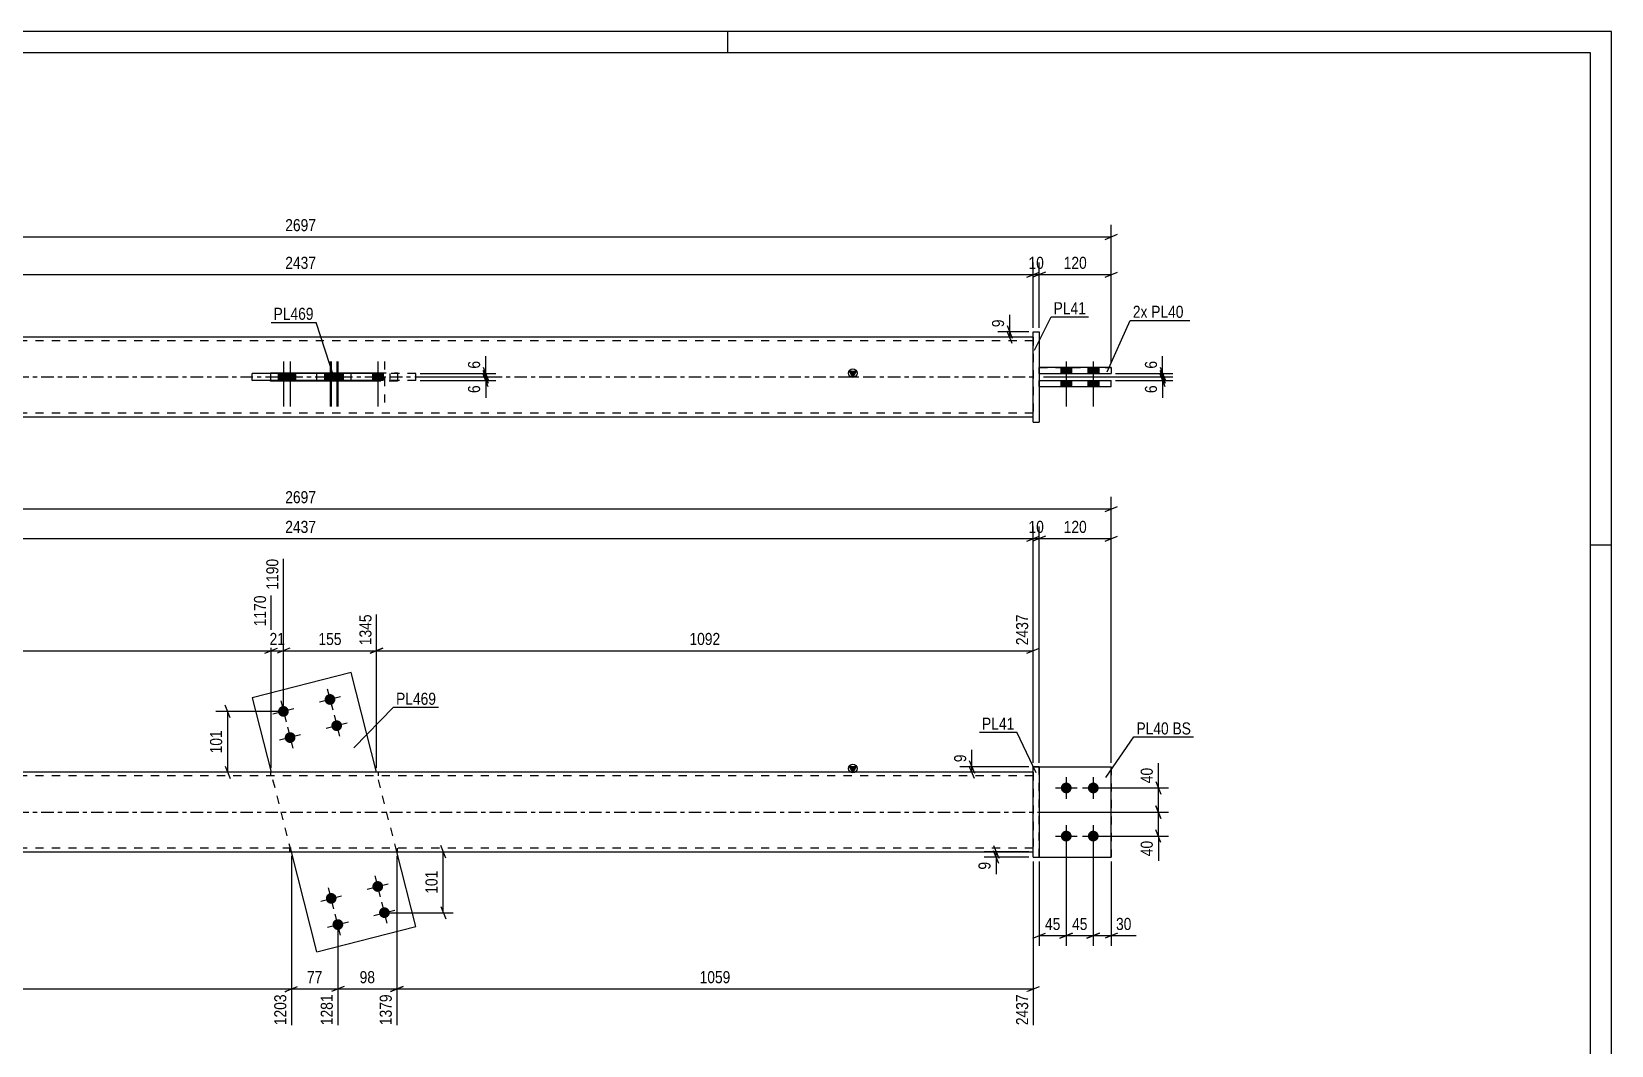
# Model space of a CAD drawing. Header units: millimetres. Extents: x 0 to 594, y 0 to 420.
# Drawn here: x 218.5 to 594, y 179.2 to 420 of the extents above; entities that cross this region are included whole.
import ezdxf

# ---------------------------------------------------------------- set-up
doc = ezdxf.new("R2010")
doc.units = ezdxf.units.MM
doc.linetypes.add('DXK_LINE_DOT2', pattern=[3.9198, 1.9599, -1.9599])
doc.linetypes.add('DXK_LINE_DOT3', pattern=[5.9187, 2.979, -0.9799, 0.9799, -0.9799])
doc.styles.add('Arial Narrow', font='ARIALN.TTF', dxfattribs={"height": 0.2})

# ---------------------------------------------------------------- blocks, each defined once
blk = doc.blocks.new('Unknown-582683347-1128')
at = {"color": 5, "linetype": 'Continuous'}
for p, q in [((594, 420), (0, 420)), ((384, 415), (384, 420)), ((594, 0), (594, 420)), ((589, 415), (5, 415)), ((589, 5), (589, 415)), ((594, 298), (589, 298))]:
    blk.add_line(p, q, dxfattribs=at)
blk = doc.blocks.new('Bolt-582683347-1978 - 1949')
at = {"linetype": 'Continuous'}
for points in [[(464.43, 241.66), (464.7, 241.63), (464.96, 241.55), (465.19, 241.42), (465.39, 241.24), (465.55, 241.02), (465.66, 240.77), (465.71, 240.51), (465.71, 240.24), (465.66, 239.98), (465.55, 239.73), (465.39, 239.52), (465.19, 239.34), (464.96, 239.2), (464.7, 239.12), (464.43, 239.09), (464.17, 239.12), (463.91, 239.2), (463.68, 239.34), (463.48, 239.52), (463.32, 239.73), (463.21, 239.98), (463.15, 240.24), (463.15, 240.51), (463.21, 240.77), (463.32, 241.02), (463.48, 241.24), (463.68, 241.42), (463.91, 241.55), (464.17, 241.63)], [(470.86, 241.66), (471.13, 241.63), (471.38, 241.55), (471.62, 241.42), (471.82, 241.24), (471.97, 241.02), (472.08, 240.77), (472.14, 240.51), (472.14, 240.24), (472.08, 239.98), (471.97, 239.73), (471.82, 239.52), (471.62, 239.34), (471.38, 239.2), (471.13, 239.12), (470.86, 239.09), (470.59, 239.12), (470.34, 239.2), (470.11, 239.34), (469.91, 239.52), (469.75, 239.73), (469.64, 239.98), (469.58, 240.24), (469.58, 240.51), (469.64, 240.77), (469.75, 241.02), (469.91, 241.24), (470.11, 241.42), (470.34, 241.55), (470.59, 241.63)], [(464.43, 230.23), (464.7, 230.2), (464.96, 230.12), (465.19, 229.99), (465.39, 229.81), (465.55, 229.59), (465.66, 229.34), (465.71, 229.08), (465.71, 228.81), (465.66, 228.55), (465.55, 228.3), (465.39, 228.09), (465.19, 227.91), (464.96, 227.77), (464.7, 227.69), (464.43, 227.66), (464.17, 227.69), (463.91, 227.77), (463.68, 227.91), (463.48, 228.09), (463.32, 228.3), (463.21, 228.55), (463.15, 228.81), (463.15, 229.08), (463.21, 229.34), (463.32, 229.59), (463.48, 229.81), (463.68, 229.99), (463.91, 230.12), (464.17, 230.2)], [(470.86, 230.23), (471.13, 230.2), (471.38, 230.12), (471.62, 229.99), (471.82, 229.81), (471.97, 229.59), (472.08, 229.34), (472.14, 229.08), (472.14, 228.81), (472.08, 228.55), (471.97, 228.3), (471.82, 228.09), (471.62, 227.91), (471.38, 227.77), (471.13, 227.69), (470.86, 227.66), (470.59, 227.69), (470.34, 227.77), (470.11, 227.91), (469.91, 228.09), (469.75, 228.3), (469.64, 228.55), (469.58, 228.81), (469.58, 229.08), (469.64, 229.34), (469.75, 229.59), (469.91, 229.81), (470.11, 229.99), (470.34, 230.12), (470.59, 230.2)]]:
    blk.add_hatch(color=1, dxfattribs=at).paths.add_polyline_path(points)
at = {"color": 1, "linetype": 'Continuous'}
for p, q in [((461.86, 240.38), (467, 240.38)), ((464.43, 242.95), (464.43, 237.8)), ((468.29, 240.38), (473.43, 240.38)), ((470.86, 242.95), (470.86, 237.8)), ((464.43, 231.52), (464.43, 226.38)), ((470.86, 231.52), (470.86, 226.38)), ((461.86, 228.95), (467, 228.95)), ((468.29, 228.95), (473.43, 228.95))]:
    blk.add_line(p, q, dxfattribs=at)
blk = doc.blocks.new('Part-582683347-1956 - 1949')
at = {"color": 7, "linetype": 'DXK_LINE_DOT2'}
for p, q in [((458, 245.38), (475.15, 245.38)), ((458, 223.95), (458, 245.38)), ((458, 245.38), (475.15, 245.38)), ((475.15, 245.38), (475.15, 245.38)), ((475.15, 245.38), (475.15, 223.95)), ((458, 223.95), (458, 223.95)), ((458, 223.95), (475.15, 223.95)), ((458, 223.95), (475.15, 223.95))]:
    blk.add_line(p, q, dxfattribs=at)
blk = doc.blocks.new('Part-582683347-1957 - 1949')
at = {"color": 2, "linetype": 'Continuous'}
for p, q in [((458, 245.38), (456.58, 245.38)), ((456.58, 223.95), (456.58, 245.38)), ((458, 245.38), (458, 223.95)), ((456.58, 223.95), (456.58, 223.95)), ((456.58, 223.95), (458, 223.95))]:
    blk.add_line(p, q, dxfattribs=at)
at = {"color": 7, "linetype": 'DXK_LINE_DOT2'}
for p, q in [((456.58, 245.38), (456.58, 245.38)), ((456.58, 245.38), (458, 245.38)), ((458, 245.38), (458, 245.38)), ((456.58, 223.95), (458, 223.95))]:
    blk.add_line(p, q, dxfattribs=at)
blk = doc.blocks.new('Part-582683347-1977 - 1949')
at = {"color": 2, "linetype": 'Continuous'}
for p, q in [((294.45, 267.83), (270.92, 261.82)), ((300.51, 244.09), (294.45, 267.83)), ((270.92, 261.82), (275.45, 244.09)), ((286.33, 201.49), (280.27, 225.23)), ((309.86, 207.5), (305.33, 225.23)), ((286.33, 201.49), (309.86, 207.5))]:
    blk.add_line(p, q, dxfattribs=at)
at = {"color": 7, "linetype": 'DXK_LINE_DOT2'}
for p, q in [((280.27, 225.23), (275.45, 244.09)), ((305.33, 225.23), (300.51, 244.09))]:
    blk.add_line(p, q, dxfattribs=at)
blk = doc.blocks.new('Bolt-582683347-1980 - 1949')
at = {"linetype": 'Continuous'}
for points in [[(279.63, 258.88, -1), (277.14, 258.25, -1)], [(290.7, 261.71, -1), (288.21, 261.08, -1)], [(292.29, 255.49, -1), (289.8, 254.85, -1)], [(281.22, 252.66, -1), (278.73, 252.02, -1)]]:
    blk.add_hatch(color=1, dxfattribs=at).paths.add_polyline_path(points)
at = {"color": 1, "linetype": 'Continuous'}
for p, q in [((288.82, 263.89), (290.09, 258.9)), ((280.87, 259.2), (275.89, 257.93)), ((277.75, 261.06), (279.02, 256.07)), ((291.95, 262.03), (286.96, 260.76)), ((293.54, 255.8), (288.56, 254.53)), ((290.41, 257.66), (291.68, 252.68)), ((282.47, 252.97), (277.48, 251.7)), ((279.34, 254.83), (280.61, 249.85))]:
    blk.add_line(p, q, dxfattribs=at)
blk = doc.blocks.new('Bolt-582683347-1981 - 1949')
at = {"linetype": 'Continuous'}
for points in [[(299.56, 216.67, -1), (302.05, 217.3, -1)], [(288.49, 213.84, -1), (290.98, 214.47, -1)], [(301.15, 210.44, -1), (303.64, 211.08, -1)], [(290.08, 207.61, -1), (292.57, 208.25, -1)]]:
    blk.add_hatch(color=1, dxfattribs=at).paths.add_polyline_path(points)
at = {"color": 1, "linetype": 'Continuous'}
for p, q in [((301.44, 214.49), (300.17, 219.48)), ((287.24, 213.52), (292.22, 214.79)), ((290.37, 211.66), (289.1, 216.65)), ((298.31, 216.35), (303.3, 217.62)), ((291.96, 205.44), (290.69, 210.42)), ((299.91, 210.12), (304.89, 211.39)), ((303.03, 208.27), (301.76, 213.25)), ((288.83, 207.29), (293.82, 208.56))]:
    blk.add_line(p, q, dxfattribs=at)
blk = doc.blocks.new('Part-582683347-1992 - 1949')
at = {"color": 2, "linetype": 'Continuous'}
for p, q in [((458, 245.38), (475.15, 245.38)), ((475.15, 245.38), (475.15, 245.38)), ((475.15, 223.95), (475.15, 245.38)), ((458, 223.95), (475.15, 223.95))]:
    blk.add_line(p, q, dxfattribs=at)
at = {"color": 7, "linetype": 'DXK_LINE_DOT2'}
for p, q in [((458, 245.38), (475.15, 245.38)), ((458, 223.95), (458, 245.38)), ((475.15, 245.38), (475.15, 245.38)), ((458, 223.95), (458, 223.95)), ((458, 223.95), (475.15, 223.95))]:
    blk.add_line(p, q, dxfattribs=at)
blk = doc.blocks.new('Part-582683347-1997 - 1949')
at = {"linetype": 'Continuous'}
blk.add_hatch(color=2, dxfattribs=at).paths.add_polyline_path([(413.72, 244.09), (412.92, 245.49), (414.52, 245.49)])
at = {"color": 2, "linetype": 'Continuous'}
for p, q in [((456.58, 244.09), (108.37, 244.09)), ((413.72, 244.09), (412.92, 245.49)), ((412.92, 245.49), (414.52, 245.49)), ((414.52, 245.49), (413.72, 244.09)), ((108.37, 225.23), (456.58, 225.23))]:
    blk.add_line(p, q, dxfattribs=at)
at = {"color": 7, "linetype": 'DXK_LINE_DOT2'}
for p, q in [((108.37, 244.09), (108.37, 225.23)), ((275.3, 244.09), (275.3, 243.23)), ((300.88, 244.09), (300.88, 243.23)), ((456.58, 244.09), (456.58, 225.23)), ((456.58, 243.23), (108.37, 243.23)), ((456.58, 226.09), (108.37, 226.09)), ((279.9, 225.23), (279.9, 226.09)), ((305.48, 225.23), (305.48, 226.09))]:
    blk.add_line(p, q, dxfattribs=at)
at = {"color": 7, "linetype": 'DXK_LINE_DOT3'}
blk.add_line((108.37, 234.66), (456.58, 234.66), dxfattribs=at)
at = {"color": 2, "linetype": 'Continuous'}
blk.add_circle((413.72, 244.99), 1, dxfattribs=at)
blk = doc.blocks.new('Bolt-582683347-2431 - 2424')
at = {"linetype": 'Continuous'}
for points in [[(465.72, 340.26), (463.15, 340.26), (463.15, 338.83), (465.72, 338.83)], [(465.72, 340.26), (463.15, 340.26), (463.15, 338.83), (465.72, 338.83)], [(472.15, 340.26), (469.58, 340.26), (469.58, 338.83), (472.15, 338.83)], [(472.15, 340.26), (469.58, 340.26), (469.58, 338.83), (472.15, 338.83)], [(465.72, 337.12), (463.15, 337.12), (463.15, 335.69), (465.72, 335.69)], [(465.72, 337.12), (463.15, 337.12), (463.15, 335.69), (465.72, 335.69)], [(472.15, 337.12), (469.58, 337.12), (469.58, 335.69), (472.15, 335.69)], [(472.15, 337.12), (469.58, 337.12), (469.58, 335.69), (472.15, 335.69)]]:
    blk.add_hatch(color=1, dxfattribs=at).paths.add_polyline_path(points)
at = {"color": 1, "linetype": 'Continuous'}
for p, q in [((464.43, 341.69), (464.43, 330.98)), ((464.43, 341.69), (464.43, 330.98)), ((470.86, 341.69), (470.86, 330.98)), ((470.86, 341.69), (470.86, 330.98)), ((463.15, 340.26), (463.15, 338.83)), ((463.15, 340.26), (463.15, 338.83)), ((465.72, 340.26), (465.72, 338.83)), ((465.72, 340.26), (465.72, 338.83)), ((469.58, 340.26), (469.58, 338.83)), ((469.58, 340.26), (469.58, 338.83)), ((472.15, 340.26), (472.15, 338.83)), ((472.15, 340.26), (472.15, 338.83)), ((463.15, 337.12), (463.15, 335.69)), ((463.15, 337.12), (463.15, 335.69)), ((465.72, 337.12), (465.72, 335.69)), ((465.72, 337.12), (465.72, 335.69)), ((469.58, 337.12), (469.58, 335.69)), ((469.58, 337.12), (469.58, 335.69)), ((472.15, 337.12), (472.15, 335.69)), ((472.15, 337.12), (472.15, 335.69))]:
    blk.add_line(p, q, dxfattribs=at)
blk = doc.blocks.new('Part-582683347-2437 - 2424')
at = {"color": 2, "linetype": 'Continuous'}
for p, q in [((270.92, 337.12), (270.92, 338.83)), ((300.88, 338.83), (270.92, 338.83)), ((294.45, 337.12), (294.45, 338.83)), ((300.88, 337.12), (270.92, 337.12))]:
    blk.add_line(p, q, dxfattribs=at)
at = {"color": 7, "linetype": 'DXK_LINE_DOT2'}
for p, q in [((286.33, 337.12), (286.33, 338.83)), ((309.86, 338.83), (300.88, 338.83)), ((309.86, 337.12), (309.86, 338.83)), ((309.86, 337.12), (300.88, 337.12))]:
    blk.add_line(p, q, dxfattribs=at)
blk = doc.blocks.new('Part-582683347-2452 - 2424')
at = {"color": 2, "linetype": 'Continuous'}
for p, q in [((475.15, 340.26), (458, 340.26)), ((458, 338.83), (458, 340.26)), ((458, 338.83), (458, 338.83)), ((458, 338.83), (475.15, 338.83)), ((475.15, 340.26), (475.15, 338.83))]:
    blk.add_line(p, q, dxfattribs=at)
at = {"color": 7, "linetype": 'DXK_LINE_DOT2'}
for p, q in [((458, 340.26), (458, 340.26)), ((458, 340.26), (475.15, 340.26)), ((458, 338.83), (475.15, 338.83)), ((475.15, 340.26), (475.15, 340.26))]:
    blk.add_line(p, q, dxfattribs=at)
blk = doc.blocks.new('Part-582683347-2457 - 2424')
at = {"color": 2, "linetype": 'Continuous'}
for p, q in [((458, 337.12), (475.15, 337.12)), ((458, 335.69), (458, 337.12)), ((458, 335.69), (458, 335.69)), ((458, 335.69), (475.15, 335.69)), ((475.15, 335.69), (475.15, 337.12))]:
    blk.add_line(p, q, dxfattribs=at)
at = {"color": 7, "linetype": 'DXK_LINE_DOT2'}
for p, q in [((458, 337.12), (475.15, 337.12)), ((458, 335.69), (475.15, 335.69))]:
    blk.add_line(p, q, dxfattribs=at)
blk = doc.blocks.new('Part-582683347-2462 - 2424')
at = {"linetype": 'Continuous'}
blk.add_hatch(color=2, dxfattribs=at).paths.add_polyline_path([(413.72, 337.98), (412.92, 339.38), (414.52, 339.38)])
at = {"color": 2, "linetype": 'Continuous'}
for p, q in [((456.58, 347.4), (108.37, 347.4)), ((275.3, 338.98), (275.3, 338.83)), ((275.3, 338.98), (300.88, 338.98)), ((279.9, 338.98), (279.9, 338.83)), ((300.88, 338.98), (300.88, 336.98)), ((413.72, 337.98), (412.92, 339.38)), ((412.92, 339.38), (414.52, 339.38)), ((414.52, 339.38), (413.72, 337.98)), ((275.3, 336.98), (275.3, 337.12)), ((300.88, 336.98), (275.3, 336.98)), ((279.9, 336.98), (279.9, 337.12)), ((108.37, 328.55), (456.58, 328.55))]:
    blk.add_line(p, q, dxfattribs=at)
at = {"color": 7, "linetype": 'DXK_LINE_DOT2'}
for p, q in [((108.37, 328.55), (108.37, 347.4)), ((456.58, 346.55), (108.37, 346.55)), ((456.58, 347.4), (456.58, 328.55)), ((275.3, 338.83), (275.3, 336.98)), ((279.9, 338.83), (279.9, 336.98)), ((300.88, 338.98), (305.48, 338.98)), ((305.48, 338.98), (305.48, 336.98)), ((305.48, 336.98), (300.88, 336.98)), ((456.58, 329.4), (108.37, 329.4))]:
    blk.add_line(p, q, dxfattribs=at)
at = {"color": 7, "linetype": 'DXK_LINE_DOT3'}
blk.add_line((108.37, 337.98), (456.58, 337.98), dxfattribs=at)
at = {"color": 2, "linetype": 'Continuous'}
blk.add_circle((413.72, 338.88), 1, dxfattribs=at)
blk = doc.blocks.new('Bolt-582683347-2468 - 2424')
at = {"linetype": 'Continuous'}
for points in [[(279.67, 338.83), (277.1, 338.83), (277.1, 337.12), (279.67, 337.12)], [(281.26, 338.83), (278.69, 338.83), (278.69, 337.12), (281.26, 337.12)], [(290.74, 338.83), (288.17, 338.83), (288.17, 337.12), (290.74, 337.12)], [(292.33, 338.83), (289.76, 338.83), (289.76, 337.12), (292.33, 337.12)]]:
    blk.add_hatch(color=1, dxfattribs=at).paths.add_polyline_path(points)
at = {"color": 1, "linetype": 'Continuous'}
for p, q in [((278.38, 341.69), (278.38, 330.98)), ((279.97, 341.69), (279.97, 330.98)), ((289.46, 341.69), (289.46, 330.98)), ((291.05, 341.69), (291.05, 330.98)), ((277.1, 338.83), (277.1, 337.12)), ((278.69, 338.83), (278.69, 337.12)), ((279.67, 338.83), (279.67, 337.12)), ((281.26, 338.83), (281.26, 337.12)), ((288.17, 338.83), (288.17, 337.12)), ((289.76, 338.83), (289.76, 337.12)), ((290.74, 338.83), (290.74, 337.12)), ((292.33, 338.83), (292.33, 337.12))]:
    blk.add_line(p, q, dxfattribs=at)
blk = doc.blocks.new('Bolt-582683347-2469 - 2424')
at = {"linetype": 'Continuous'}
for points in [[(288.45, 337.12), (291.02, 337.12), (291.02, 338.83), (288.45, 338.83)], [(290.04, 337.12), (292.61, 337.12), (292.61, 338.83), (290.04, 338.83)], [(299.52, 337.12), (302.09, 337.12), (302.09, 338.83), (299.52, 338.83)]]:
    blk.add_hatch(color=1, dxfattribs=at).paths.add_polyline_path(points)
at = {"color": 1, "linetype": 'Continuous'}
for p, q in [((289.73, 341.69), (289.73, 330.98)), ((291.32, 341.69), (291.32, 330.98)), ((300.81, 341.69), (300.81, 330.98)), ((288.45, 338.83), (288.45, 337.12)), ((290.04, 338.83), (290.04, 337.12)), ((291.02, 338.83), (291.02, 337.12)), ((292.61, 338.83), (292.61, 337.12)), ((299.52, 338.83), (299.52, 337.12)), ((302.09, 338.83), (302.09, 337.12))]:
    blk.add_line(p, q, dxfattribs=at)
at = {"color": 1, "linetype": 'DXK_LINE_DOT2'}
for p, q in [((302.4, 341.69), (302.4, 330.98)), ((301.11, 338.83), (301.11, 337.12)), ((303.68, 338.83), (303.68, 337.12))]:
    blk.add_line(p, q, dxfattribs=at)
blk = doc.blocks.new('Part-582683347-2475 - 2424')
at = {"color": 2, "linetype": 'Continuous'}
for p, q in [((456.58, 348.69), (456.58, 348.69)), ((456.58, 327.26), (456.58, 348.69)), ((456.58, 348.69), (458, 348.69)), ((458, 348.69), (458, 348.69)), ((458, 348.69), (458, 327.26)), ((456.58, 327.26), (458, 327.26)), ((456.58, 327.26), (456.58, 327.26)), ((458, 327.26), (458, 327.26))]:
    blk.add_line(p, q, dxfattribs=at)
at = {"color": 7, "linetype": 'DXK_LINE_DOT2'}
for p, q in [((456.58, 348.69), (456.58, 348.69)), ((456.58, 348.69), (458, 348.69)), ((456.58, 327.26), (458, 327.26))]:
    blk.add_line(p, q, dxfattribs=at)
blk = doc.blocks.new('StraightDimension-582683347-2094 - 1949')
at = {"color": 7, "linetype": 'Continuous'}
for p, q in [((265.76, 257.07), (264.56, 260.07)), ((277.38, 258.57), (262.31, 258.57)), ((265.16, 244.09), (265.16, 258.57)), ((274.45, 244.09), (262.31, 244.09)), ((264.56, 245.59), (265.76, 242.59))]:
    blk.add_line(p, q, dxfattribs=at)
at = {"color": 0}
blk.add_wipeout([(264.41, 254.67), (260.21, 254.67), (260.21, 247.99), (264.41, 247.99)], dxfattribs=at)
at = {"color": 3, "style": 'Arial Narrow'}
blk.add_text('101', height=2.863, rotation=90.0002, dxfattribs=at).set_placement((263.81, 248.59))
blk = doc.blocks.new('StraightDimension-582683347-2144 - 1949')
at = {"color": 7, "linetype": 'Continuous'}
for p, q in [((316.96, 223.73), (315.76, 226.73)), ((283.47, 225.23), (318.76, 225.23)), ((316.36, 210.76), (316.36, 225.23)), ((303.4, 210.76), (318.76, 210.76)), ((315.76, 212.26), (316.96, 209.26))]:
    blk.add_line(p, q, dxfattribs=at)
at = {"color": 0}
blk.add_wipeout([(315.61, 221.34), (311.41, 221.34), (311.41, 214.65), (315.61, 214.65)], dxfattribs=at)
at = {"color": 3, "style": 'Arial Narrow'}
blk.add_text('101', height=2.863, rotation=90.0002, dxfattribs=at).set_placement((315.01, 215.25))
blk = doc.blocks.new('StraightDimension-582683347-2021 - 1949')
at = {"color": 7, "linetype": 'Continuous'}
for p, q in [((456.58, 246.38), (456.58, 302.45)), ((458, 246.38), (458, 302.45)), ((455.08, 299), (458.08, 300.2)), ((459.5, 300.2), (456.5, 299)), ((456.58, 299.6), (458, 299.6))]:
    blk.add_line(p, q, dxfattribs=at)
at = {"color": 0}
blk.add_wipeout([(459.72, 300.35), (459.72, 304.55), (454.86, 304.55), (454.86, 300.35)], dxfattribs=at)
at = {"color": 3, "style": 'Arial Narrow'}
blk.add_text('10', height=2.863, dxfattribs=at).set_placement((455.46, 300.95))
blk = doc.blocks.new('StraightDimension-582683347-2181 - 1949')
at = {"color": 7, "linetype": 'Continuous'}
for p, q in [((470.86, 227.95), (470.86, 202.9)), ((475.15, 222.95), (475.15, 202.9)), ((469.36, 204.7), (472.36, 205.9)), ((470.86, 205.3), (475.15, 205.3)), ((476.65, 205.9), (473.65, 204.7))]:
    blk.add_line(p, q, dxfattribs=at)
at = {"color": 0}
blk.add_wipeout([(480.53, 206.05), (480.53, 210.25), (475.67, 210.25), (475.67, 206.05)], dxfattribs=at)
at = {"color": 7, "linetype": 'Continuous'}
blk.add_line((475.15, 205.3), (481.05, 205.3), dxfattribs=at)
blk.add_line((475.15, 205.3), (481.05, 205.3), dxfattribs=at)
at = {"color": 3, "style": 'Arial Narrow'}
blk.add_text('30', height=2.863, dxfattribs=at).set_placement((476.27, 206.65))
blk = doc.blocks.new('StraightDimension-582683347-2130 - 1949')
at = {"color": 7, "linetype": 'Continuous'}
for p, q in [((471.86, 240.38), (488.75, 240.38)), ((485.75, 241.88), (486.95, 238.88)), ((486.35, 234.66), (486.35, 240.38)), ((457.58, 234.66), (488.75, 234.66)), ((486.95, 233.16), (485.75, 236.16))]:
    blk.add_line(p, q, dxfattribs=at)
at = {"color": 0}
blk.add_wipeout([(485.6, 245.76), (481.4, 245.76), (481.4, 240.9), (485.6, 240.9)], dxfattribs=at)
at = {"color": 7, "linetype": 'Continuous'}
blk.add_line((486.35, 240.38), (486.35, 246.28), dxfattribs=at)
blk.add_line((486.35, 240.38), (486.35, 246.28), dxfattribs=at)
at = {"color": 3, "style": 'Arial Narrow'}
blk.add_text('40', height=2.863, rotation=90.0002, dxfattribs=at).set_placement((485, 241.5))
blk = doc.blocks.new('StraightDimension-582683347-2283 - 1949')
at = {"color": 7, "linetype": 'Continuous'}
for p, q in [((108.37, 222.95), (108.37, 189.53)), ((280.27, 224.23), (280.27, 184.04)), ((109.87, 193.26), (106.87, 192.06)), ((108.37, 192.66), (280.27, 192.66)), ((278.77, 192.06), (281.77, 193.26))]:
    blk.add_line(p, q, dxfattribs=at)
at = {"color": 0}
blk.add_wipeout([(198.58, 193.41), (198.58, 197.61), (190.06, 197.61), (190.06, 193.41)], dxfattribs=at)
at = {"color": 0, "linetype": 'Continuous'}
for points in [[(107.77, 191.96), (103.57, 191.96), (103.57, 188.93), (107.77, 188.93)], [(279.67, 191.96), (275.47, 191.96), (275.47, 183.44), (279.67, 183.44)]]:
    blk.add_wipeout(points, dxfattribs=at)
at = {"color": 3, "style": 'Arial Narrow'}
blk.add_text('1203', height=2.863, dxfattribs=at).set_placement((190.66, 194.01))
at = {"color": 3, "linetype": 'Continuous', "style": 'Arial Narrow'}
for s, height, p in [('0', 2.86, (107.17, 189.53)), ('1203', 2.863, (279.07, 184.04))]:
    blk.add_text(s, height=height, rotation=90.0002, dxfattribs=at).set_placement(p)
blk = doc.blocks.new('StraightDimension-582683347-2155 - 1949')
at = {"color": 7, "linetype": 'Continuous'}
for p, q in [((464.43, 227.95), (464.43, 202.9)), ((458, 222.95), (458, 202.9)), ((456.5, 204.7), (459.5, 205.9)), ((458, 205.3), (464.43, 205.3)), ((465.93, 205.9), (462.93, 204.7))]:
    blk.add_line(p, q, dxfattribs=at)
at = {"color": 0}
blk.add_wipeout([(463.65, 206.05), (463.65, 210.25), (458.79, 210.25), (458.79, 206.05)], dxfattribs=at)
at = {"color": 3, "style": 'Arial Narrow'}
blk.add_text('45', height=2.863, dxfattribs=at).set_placement((459.39, 206.65))
blk = doc.blocks.new('StraightDimension-582683347-2325 - 1949')
at = {"color": 7, "linetype": 'Continuous'}
for p, q in [((275.45, 245.09), (275.45, 286.1)), ((108.37, 245.09), (108.37, 276.11)), ((109.87, 273.58), (106.87, 272.38)), ((108.37, 272.98), (275.45, 272.98)), ((273.95, 272.38), (276.95, 273.58))]:
    blk.add_line(p, q, dxfattribs=at)
at = {"color": 0, "linetype": 'Continuous'}
for points in [[(274.85, 286.7), (270.65, 286.7), (270.65, 278.18), (274.85, 278.18)], [(107.77, 276.71), (103.57, 276.71), (103.57, 273.68), (107.77, 273.68)]]:
    blk.add_wipeout(points, dxfattribs=at)
at = {"color": 0}
blk.add_wipeout([(196.17, 273.73), (196.17, 277.93), (187.65, 277.93), (187.65, 273.73)], dxfattribs=at)
at = {"color": 3, "linetype": 'Continuous', "style": 'Arial Narrow'}
for s, height, p in [('1170', 2.863, (274.25, 278.78)), ('0', 2.86, (107.17, 274.28))]:
    blk.add_text(s, height=height, rotation=90.0002, dxfattribs=at).set_placement(p)
at = {"color": 3, "style": 'Arial Narrow'}
blk.add_text('1170', height=2.863, dxfattribs=at).set_placement((188.25, 274.33))
blk = doc.blocks.new('StraightDimension-582683347-1999 - 1949')
at = {"color": 7, "linetype": 'Continuous'}
for p, q in [((458, 246.38), (458, 302.45)), ((475.15, 246.38), (475.15, 302.45)), ((459.5, 300.2), (456.5, 299)), ((458, 299.6), (475.15, 299.6)), ((473.65, 299), (476.65, 300.2))]:
    blk.add_line(p, q, dxfattribs=at)
at = {"color": 0}
blk.add_wipeout([(469.92, 300.35), (469.92, 304.55), (463.23, 304.55), (463.23, 300.35)], dxfattribs=at)
at = {"color": 3, "style": 'Arial Narrow'}
blk.add_text('120', height=2.863, dxfattribs=at).set_placement((463.83, 300.95))
blk = doc.blocks.new('StraightDimension-582683347-2038 - 1949')
at = {"color": 7, "linetype": 'Continuous'}
for p, q in [((108.37, 246.38), (108.37, 302.45)), ((456.58, 246.38), (456.58, 302.45)), ((109.87, 300.2), (106.87, 299)), ((108.37, 299.6), (456.58, 299.6)), ((455.08, 299), (458.08, 300.2))]:
    blk.add_line(p, q, dxfattribs=at)
at = {"color": 0}
blk.add_wipeout([(286.73, 300.35), (286.73, 304.55), (278.22, 304.55), (278.22, 300.35)], dxfattribs=at)
at = {"color": 3, "style": 'Arial Narrow'}
blk.add_text('2437', height=2.863, dxfattribs=at).set_placement((278.82, 300.95))
blk = doc.blocks.new('StraightDimension-582683347-2087 - 1949')
at = {"color": 7, "linetype": 'Continuous'}
for p, q in [((455.58, 245.38), (439.15, 245.38)), ((455.58, 244.09), (439.15, 244.09)), ((441.4, 246.88), (442.6, 243.88)), ((442.6, 242.59), (441.4, 245.59)), ((442, 244.09), (442, 245.38))]:
    blk.add_line(p, q, dxfattribs=at)
at = {"color": 0}
blk.add_wipeout([(441.25, 248.93), (437.05, 248.93), (437.05, 245.9), (441.25, 245.9)], dxfattribs=at)
at = {"color": 7, "linetype": 'Continuous'}
blk.add_line((442, 245.38), (442, 249.45), dxfattribs=at)
blk.add_line((442, 245.38), (442, 249.45), dxfattribs=at)
at = {"color": 3, "style": 'Arial Narrow'}
blk.add_text('9', height=2.86, rotation=90.0002, dxfattribs=at).set_placement((440.65, 246.5))
blk = doc.blocks.new('StraightDimension-582683347-2115 - 1949')
at = {"color": 7, "linetype": 'Continuous'}
for p, q in [((457.58, 234.66), (488.75, 234.66)), ((485.75, 236.16), (486.95, 233.16)), ((486.35, 228.95), (486.35, 234.66)), ((486.95, 227.45), (485.75, 230.45)), ((471.86, 228.95), (488.75, 228.95))]:
    blk.add_line(p, q, dxfattribs=at)
at = {"color": 0}
blk.add_wipeout([(485.6, 228.42), (481.4, 228.42), (481.4, 223.57), (485.6, 223.57)], dxfattribs=at)
at = {"color": 7, "linetype": 'Continuous'}
blk.add_line((486.35, 228.95), (486.35, 223.04), dxfattribs=at)
blk.add_line((486.35, 228.95), (486.35, 223.04), dxfattribs=at)
at = {"color": 3, "style": 'Arial Narrow'}
blk.add_text('40', height=2.863, rotation=90.0002, dxfattribs=at).set_placement((485, 224.17))
blk = doc.blocks.new('StraightDimension-582683347-2171 - 1949')
at = {"color": 7, "linetype": 'Continuous'}
for p, q in [((464.43, 227.95), (464.43, 202.9)), ((470.86, 227.95), (470.86, 202.9)), ((462.93, 204.7), (465.93, 205.9)), ((464.43, 205.3), (470.86, 205.3)), ((472.36, 205.9), (469.36, 204.7))]:
    blk.add_line(p, q, dxfattribs=at)
at = {"color": 0}
blk.add_wipeout([(470.08, 206.05), (470.08, 210.25), (465.22, 210.25), (465.22, 206.05)], dxfattribs=at)
at = {"color": 3, "style": 'Arial Narrow'}
blk.add_text('45', height=2.863, dxfattribs=at).set_placement((465.82, 206.65))
blk = doc.blocks.new('StraightDimension-582683347-2259 - 1949')
at = {"color": 7, "linetype": 'Continuous'}
for p, q in [((305.33, 224.23), (305.33, 184.04)), ((291.32, 206.93), (291.32, 184.04)), ((292.82, 193.26), (289.82, 192.06)), ((291.32, 192.66), (305.33, 192.66)), ((303.83, 192.06), (306.83, 193.26))]:
    blk.add_line(p, q, dxfattribs=at)
at = {"color": 0}
blk.add_wipeout([(300.76, 193.41), (300.76, 197.61), (295.9, 197.61), (295.9, 193.41)], dxfattribs=at)
at = {"color": 3, "style": 'Arial Narrow'}
blk.add_text('98', height=2.863, dxfattribs=at).set_placement((296.5, 194.01))
at = {"color": 0, "linetype": 'Continuous'}
blk.add_wipeout([(304.73, 191.96), (300.53, 191.96), (300.53, 183.44), (304.73, 183.44)], dxfattribs=at)
at = {"color": 3, "linetype": 'Continuous', "style": 'Arial Narrow'}
blk.add_text('1379', height=2.863, rotation=90.0002, dxfattribs=at).set_placement((304.13, 184.04))
blk = doc.blocks.new('StraightDimension-582683347-2195 - 1949')
at = {"color": 7, "linetype": 'Continuous'}
for p, q in [((447.18, 226.73), (448.38, 223.73)), ((448.38, 222.45), (447.18, 225.45)), ((455.58, 225.23), (444.93, 225.23)), ((455.58, 223.95), (444.93, 223.95)), ((447.78, 223.95), (447.78, 225.23))]:
    blk.add_line(p, q, dxfattribs=at)
at = {"color": 0}
blk.add_wipeout([(447.03, 223.42), (442.83, 223.42), (442.83, 220.39), (447.03, 220.39)], dxfattribs=at)
at = {"color": 7, "linetype": 'Continuous'}
blk.add_line((447.78, 223.95), (447.78, 219.87), dxfattribs=at)
blk.add_line((447.78, 223.95), (447.78, 219.87), dxfattribs=at)
at = {"color": 3, "style": 'Arial Narrow'}
blk.add_text('9', height=2.86, rotation=90.0002, dxfattribs=at).set_placement((446.43, 220.99))
blk = doc.blocks.new('StraightDimension-582683347-2249 - 1949')
at = {"color": 7, "linetype": 'Continuous'}
for p, q in [((305.33, 224.23), (305.33, 184.04)), ((456.58, 222.95), (456.58, 184.04)), ((306.83, 193.26), (303.83, 192.06)), ((305.33, 192.66), (456.58, 192.66)), ((455.08, 192.06), (458.08, 193.26))]:
    blk.add_line(p, q, dxfattribs=at)
at = {"color": 0}
blk.add_wipeout([(385.21, 193.41), (385.21, 197.61), (376.7, 197.61), (376.7, 193.41)], dxfattribs=at)
at = {"color": 0, "linetype": 'Continuous'}
blk.add_wipeout([(455.98, 191.96), (451.78, 191.96), (451.78, 183.44), (455.98, 183.44)], dxfattribs=at)
at = {"color": 3, "style": 'Arial Narrow'}
blk.add_text('1059', height=2.863, dxfattribs=at).set_placement((377.3, 194.01))
at = {"color": 3, "linetype": 'Continuous', "style": 'Arial Narrow'}
blk.add_text('2437', height=2.863, rotation=90.0002, dxfattribs=at).set_placement((455.38, 184.04))
blk = doc.blocks.new('StraightDimension-582683347-2271 - 1949')
at = {"color": 7, "linetype": 'Continuous'}
for p, q in [((280.27, 224.23), (280.27, 184.04)), ((291.32, 206.93), (291.32, 184.04)), ((278.77, 192.06), (281.77, 193.26)), ((280.27, 192.66), (291.32, 192.66)), ((292.82, 193.26), (289.82, 192.06))]:
    blk.add_line(p, q, dxfattribs=at)
at = {"color": 0}
blk.add_wipeout([(288.22, 193.41), (288.22, 197.61), (283.37, 197.61), (283.37, 193.41)], dxfattribs=at)
at = {"color": 3, "style": 'Arial Narrow'}
blk.add_text('77', height=2.863, dxfattribs=at).set_placement((283.97, 194.01))
at = {"color": 0, "linetype": 'Continuous'}
blk.add_wipeout([(290.72, 191.96), (286.52, 191.96), (286.52, 183.44), (290.72, 183.44)], dxfattribs=at)
at = {"color": 3, "linetype": 'Continuous', "style": 'Arial Narrow'}
blk.add_text('1281', height=2.863, rotation=90.0002, dxfattribs=at).set_placement((290.12, 184.04))
blk = doc.blocks.new('StraightDimension-582683347-2339 - 1949')
at = {"color": 7, "linetype": 'Continuous'}
for p, q in [((278.38, 259.57), (278.38, 294.8)), ((275.45, 245.09), (275.45, 286.1)), ((273.95, 272.38), (276.95, 273.58)), ((275.45, 272.98), (278.38, 272.98)), ((279.88, 273.58), (276.88, 272.38))]:
    blk.add_line(p, q, dxfattribs=at)
at = {"color": 0, "linetype": 'Continuous'}
blk.add_wipeout([(277.78, 295.4), (273.58, 295.4), (273.58, 286.88), (277.78, 286.88)], dxfattribs=at)
at = {"color": 0}
blk.add_wipeout([(279.34, 273.73), (279.34, 277.93), (274.49, 277.93), (274.49, 273.73)], dxfattribs=at)
at = {"color": 3, "linetype": 'Continuous', "style": 'Arial Narrow'}
blk.add_text('1190', height=2.863, rotation=90.0002, dxfattribs=at).set_placement((277.18, 287.48))
at = {"color": 3, "style": 'Arial Narrow'}
blk.add_text('21', height=2.863, dxfattribs=at).set_placement((275.09, 274.33))
blk = doc.blocks.new('StraightDimension-582683347-2353 - 1949')
at = {"color": 7, "linetype": 'Continuous'}
for p, q in [((278.38, 259.57), (278.38, 294.8)), ((300.51, 245.09), (300.51, 281.6)), ((279.88, 273.58), (276.88, 272.38)), ((278.38, 272.98), (300.51, 272.98)), ((299.01, 272.38), (302.01, 273.58))]:
    blk.add_line(p, q, dxfattribs=at)
at = {"color": 0, "linetype": 'Continuous'}
blk.add_wipeout([(299.91, 282.2), (295.71, 282.2), (295.71, 273.68), (299.91, 273.68)], dxfattribs=at)
at = {"color": 0}
blk.add_wipeout([(292.79, 273.73), (292.79, 277.93), (286.11, 277.93), (286.11, 273.73)], dxfattribs=at)
at = {"color": 3, "linetype": 'Continuous', "style": 'Arial Narrow'}
blk.add_text('1345', height=2.863, rotation=90.0002, dxfattribs=at).set_placement((299.31, 274.28))
at = {"color": 3, "style": 'Arial Narrow'}
blk.add_text('155', height=2.863, dxfattribs=at).set_placement((286.71, 274.33))
blk = doc.blocks.new('StraightDimension-582683347-2367 - 1949')
at = {"color": 7, "linetype": 'Continuous'}
for p, q in [((300.51, 245.09), (300.51, 281.6)), ((456.58, 246.38), (456.58, 281.6)), ((302.01, 273.58), (299.01, 272.38)), ((300.51, 272.98), (456.58, 272.98)), ((455.08, 272.38), (458.08, 273.58))]:
    blk.add_line(p, q, dxfattribs=at)
at = {"color": 0, "linetype": 'Continuous'}
blk.add_wipeout([(455.98, 282.2), (451.78, 282.2), (451.78, 273.68), (455.98, 273.68)], dxfattribs=at)
at = {"color": 0}
blk.add_wipeout([(382.8, 273.73), (382.8, 277.93), (374.29, 277.93), (374.29, 273.73)], dxfattribs=at)
at = {"color": 3, "linetype": 'Continuous', "style": 'Arial Narrow'}
blk.add_text('2437', height=2.863, rotation=90.0002, dxfattribs=at).set_placement((455.38, 274.28))
at = {"color": 3, "style": 'Arial Narrow'}
blk.add_text('1092', height=2.863, dxfattribs=at).set_placement((374.89, 274.33))
blk = doc.blocks.new('StraightDimension-582683347-2380 - 1949')
at = {"color": 7, "linetype": 'Continuous'}
for p, q in [((475.15, 246.38), (475.15, 309.51)), ((89.8, 306.66), (475.15, 306.66)), ((473.65, 306.06), (476.65, 307.26))]:
    blk.add_line(p, q, dxfattribs=at)
at = {"color": 0}
blk.add_wipeout([(286.73, 307.41), (286.73, 311.61), (278.22, 311.61), (278.22, 307.41)], dxfattribs=at)
at = {"color": 3, "style": 'Arial Narrow'}
blk.add_text('2697', height=2.863, dxfattribs=at).set_placement((278.82, 308.01))
blk = doc.blocks.new('StraightDimension-582683347-2502 - 2424')
at = {"color": 7, "linetype": 'Continuous'}
for p, q in [((459, 337.98), (489.75, 337.98)), ((486.75, 339.48), (487.95, 336.48)), ((487.95, 335.62), (486.75, 338.62)), ((487.35, 337.12), (487.35, 337.98)), ((476.15, 337.12), (489.75, 337.12))]:
    blk.add_line(p, q, dxfattribs=at)
at = {"color": 0}
blk.add_wipeout([(486.6, 336.59), (482.4, 336.59), (482.4, 333.56), (486.6, 333.56)], dxfattribs=at)
at = {"color": 7, "linetype": 'Continuous'}
blk.add_line((487.35, 337.12), (487.35, 333.04), dxfattribs=at)
blk.add_line((487.35, 337.12), (487.35, 333.04), dxfattribs=at)
at = {"color": 3, "style": 'Arial Narrow'}
blk.add_text('6', height=2.86, rotation=90.0002, dxfattribs=at).set_placement((486, 334.16))
blk = doc.blocks.new('StraightDimension-582683347-2533 - 2424')
at = {"color": 7, "linetype": 'Continuous'}
for p, q in [((456.58, 349.69), (456.58, 365.16)), ((458, 349.69), (458, 365.16)), ((455.08, 361.71), (458.08, 362.91)), ((459.5, 362.91), (456.5, 361.71)), ((456.58, 362.31), (458, 362.31))]:
    blk.add_line(p, q, dxfattribs=at)
at = {"color": 0}
blk.add_wipeout([(459.72, 363.06), (459.72, 367.26), (454.86, 367.26), (454.86, 363.06)], dxfattribs=at)
at = {"color": 3, "style": 'Arial Narrow'}
blk.add_text('10', height=2.863, dxfattribs=at).set_placement((455.46, 363.66))
blk = doc.blocks.new('StraightDimension-582683347-2589 - 2424')
at = {"color": 7, "linetype": 'Continuous'}
for p, q in [((310.86, 337.98), (328.87, 337.98)), ((325.87, 339.48), (327.07, 336.48)), ((327.07, 335.62), (325.87, 338.62)), ((326.47, 337.12), (326.47, 337.98)), ((310.86, 337.12), (328.87, 337.12))]:
    blk.add_line(p, q, dxfattribs=at)
at = {"color": 0}
blk.add_wipeout([(325.72, 336.59), (321.52, 336.59), (321.52, 333.57), (325.72, 333.57)], dxfattribs=at)
at = {"color": 7, "linetype": 'Continuous'}
blk.add_line((326.47, 337.12), (326.47, 333.04), dxfattribs=at)
blk.add_line((326.47, 337.12), (326.47, 333.04), dxfattribs=at)
at = {"color": 3, "style": 'Arial Narrow'}
blk.add_text('6', height=2.86, rotation=90.0002, dxfattribs=at).set_placement((325.12, 334.17))
blk = doc.blocks.new('StraightDimension-582683347-2493 - 2424')
at = {"color": 7, "linetype": 'Continuous'}
for p, q in [((459, 337.98), (489.75, 337.98)), ((476.15, 338.83), (489.75, 338.83)), ((486.75, 340.33), (487.95, 337.33)), ((487.95, 336.48), (486.75, 339.48)), ((487.35, 337.98), (487.35, 338.83))]:
    blk.add_line(p, q, dxfattribs=at)
at = {"color": 0}
blk.add_wipeout([(486.6, 342.39), (482.4, 342.39), (482.4, 339.36), (486.6, 339.36)], dxfattribs=at)
at = {"color": 7, "linetype": 'Continuous'}
blk.add_line((487.35, 338.83), (487.35, 342.91), dxfattribs=at)
blk.add_line((487.35, 338.83), (487.35, 342.91), dxfattribs=at)
at = {"color": 3, "style": 'Arial Narrow'}
blk.add_text('6', height=2.86, rotation=90.0002, dxfattribs=at).set_placement((486, 339.96))
blk = doc.blocks.new('StraightDimension-582683347-2512 - 2424')
at = {"color": 7, "linetype": 'Continuous'}
for p, q in [((450.4, 350.19), (451.6, 347.19)), ((455.58, 348.69), (448.15, 348.69)), ((455.58, 347.4), (448.15, 347.4)), ((451.6, 345.9), (450.4, 348.9)), ((451, 347.4), (451, 348.69))]:
    blk.add_line(p, q, dxfattribs=at)
at = {"color": 0}
blk.add_wipeout([(450.25, 352.24), (446.05, 352.24), (446.05, 349.21), (450.25, 349.21)], dxfattribs=at)
at = {"color": 7, "linetype": 'Continuous'}
blk.add_line((451, 348.69), (451, 352.77), dxfattribs=at)
blk.add_line((451, 348.69), (451, 352.77), dxfattribs=at)
at = {"color": 3, "style": 'Arial Narrow'}
blk.add_text('9', height=2.86, rotation=90.0002, dxfattribs=at).set_placement((449.65, 349.81))
blk = doc.blocks.new('StraightDimension-582683347-2523 - 2424')
at = {"color": 7, "linetype": 'Continuous'}
for p, q in [((458, 349.69), (458, 365.16)), ((475.15, 341.26), (475.15, 365.16)), ((459.5, 362.91), (456.5, 361.71)), ((458, 362.31), (475.15, 362.31)), ((473.65, 361.71), (476.65, 362.91))]:
    blk.add_line(p, q, dxfattribs=at)
at = {"color": 0}
blk.add_wipeout([(469.92, 363.06), (469.92, 367.26), (463.23, 367.26), (463.23, 363.06)], dxfattribs=at)
at = {"color": 3, "style": 'Arial Narrow'}
blk.add_text('120', height=2.863, dxfattribs=at).set_placement((463.83, 363.66))
blk = doc.blocks.new('StraightDimension-582683347-2543 - 2424')
at = {"color": 7, "linetype": 'Continuous'}
for p, q in [((108.37, 349.69), (108.37, 365.16)), ((456.58, 349.69), (456.58, 365.16)), ((109.87, 362.91), (106.87, 361.71)), ((108.37, 362.31), (456.58, 362.31)), ((455.08, 361.71), (458.08, 362.91))]:
    blk.add_line(p, q, dxfattribs=at)
at = {"color": 0}
blk.add_wipeout([(286.73, 363.06), (286.73, 367.26), (278.22, 367.26), (278.22, 363.06)], dxfattribs=at)
at = {"color": 3, "style": 'Arial Narrow'}
blk.add_text('2437', height=2.863, dxfattribs=at).set_placement((278.82, 363.66))
blk = doc.blocks.new('StraightDimension-582683347-2574 - 2424')
at = {"color": 7, "linetype": 'Continuous'}
for p, q in [((473.65, 370.66), (476.65, 371.86)), ((475.15, 341.26), (475.15, 374.11)), ((89.8, 371.26), (475.15, 371.26))]:
    blk.add_line(p, q, dxfattribs=at)
at = {"color": 0}
blk.add_wipeout([(286.73, 372.01), (286.73, 376.21), (278.22, 376.21), (278.22, 372.01)], dxfattribs=at)
at = {"color": 3, "style": 'Arial Narrow'}
blk.add_text('2697', height=2.863, dxfattribs=at).set_placement((278.82, 372.61))
blk = doc.blocks.new('StraightDimension-582683347-2585 - 2424')
at = {"color": 7, "linetype": 'Continuous'}
for p, q in [((310.86, 338.83), (328.87, 338.83)), ((310.86, 337.98), (328.87, 337.98)), ((325.87, 340.33), (327.07, 337.33)), ((327.07, 336.48), (325.87, 339.48)), ((326.47, 337.98), (326.47, 338.83))]:
    blk.add_line(p, q, dxfattribs=at)
at = {"color": 0}
blk.add_wipeout([(325.72, 342.39), (321.52, 342.39), (321.52, 339.36), (325.72, 339.36)], dxfattribs=at)
at = {"color": 7, "linetype": 'Continuous'}
blk.add_line((326.47, 338.83), (326.47, 342.91), dxfattribs=at)
blk.add_line((326.47, 338.83), (326.47, 342.91), dxfattribs=at)
at = {"color": 3, "style": 'Arial Narrow'}
blk.add_text('6', height=2.86, rotation=90.0002, dxfattribs=at).set_placement((325.12, 339.96))
blk = doc.blocks.new('MarkSet-582683347-2415 - 1949')
at = {"color": 0}
blk.add_wipeout([(488.79, 253.08), (488.79, 256.08), (481.12, 256.08), (481.12, 253.08)], dxfattribs=at)
blk.add_wipeout([(488.79, 253.08), (488.79, 256.08), (481.12, 256.08), (481.12, 253.08)], dxfattribs=at)
at = {"color": 30, "linetype": 'Continuous'}
blk.add_line((473.86, 242.83), (480.52, 252.48), dxfattribs=at)
at = {"color": 0}
blk.add_wipeout([(494.08, 253.08), (494.08, 256.08), (489.69, 256.08), (489.69, 253.08)], dxfattribs=at)
blk.add_wipeout([(494.08, 253.08), (494.08, 256.08), (489.69, 256.08), (489.69, 253.08)], dxfattribs=at)
at = {"color": 30, "linetype": 'Continuous'}
blk.add_line((480.52, 252.48), (494.68, 252.48), dxfattribs=at)
at = {"color": 3, "style": 'Arial Narrow'}
for s, p in [('PL40', (481.12, 253.08)), ('BS', (489.69, 253.08))]:
    blk.add_text(s, height=2.863, dxfattribs=at).set_placement(p)
blk = doc.blocks.new('Mark-582683347-1973 - 1949')
at = {"color": 0}
blk.add_wipeout([(314.66, 260.13), (314.66, 263.13), (305.16, 263.13), (305.16, 260.13)], dxfattribs=at)
blk.add_wipeout([(314.66, 260.13), (314.66, 263.13), (305.16, 263.13), (305.16, 260.13)], dxfattribs=at)
at = {"color": 30, "linetype": 'Continuous'}
for p, q in [((295.09, 249.88), (304.56, 259.53)), ((304.56, 259.53), (315.26, 259.53))]:
    blk.add_line(p, q, dxfattribs=at)
at = {"color": 3, "style": 'Arial Narrow'}
blk.add_text('PL469', height=2.863, dxfattribs=at).set_placement((305.16, 260.13))
blk = doc.blocks.new('Mark-582683347-3745 - 1949')
at = {"color": 0}
blk.add_wipeout([(452.1, 254.2), (452.1, 257.2), (444.42, 257.2), (444.42, 254.2)], dxfattribs=at)
blk.add_wipeout([(452.1, 254.2), (452.1, 257.2), (444.42, 257.2), (444.42, 254.2)], dxfattribs=at)
at = {"color": 30, "linetype": 'Continuous'}
for p in [(443.82, 253.6), (457.26, 243.95)]:
    blk.add_line(p, (452.7, 253.6), dxfattribs=at)
at = {"color": 3, "style": 'Arial Narrow'}
blk.add_text('PL41', height=2.863, dxfattribs=at).set_placement((444.42, 254.2))
blk = doc.blocks.new('Mark-582683347-2433 - 2424')
at = {"color": 0}
blk.add_wipeout([(285.55, 351.55), (285.55, 354.55), (276.05, 354.55), (276.05, 351.55)], dxfattribs=at)
blk.add_wipeout([(285.55, 351.55), (285.55, 354.55), (276.05, 354.55), (276.05, 351.55)], dxfattribs=at)
at = {"color": 30, "linetype": 'Continuous'}
for p in [(275.45, 350.95), (290.43, 337.74)]:
    blk.add_line(p, (286.15, 350.95), dxfattribs=at)
at = {"color": 3, "style": 'Arial Narrow'}
blk.add_text('PL469', height=2.863, dxfattribs=at).set_placement((276.05, 351.55))
blk = doc.blocks.new('Mark-582683347-2471 - 2424')
at = {"color": 0}
blk.add_wipeout([(469.11, 352.88), (469.11, 355.88), (461.44, 355.88), (461.44, 352.88)], dxfattribs=at)
blk.add_wipeout([(469.11, 352.88), (469.11, 355.88), (461.44, 355.88), (461.44, 352.88)], dxfattribs=at)
at = {"color": 30, "linetype": 'Continuous'}
for p, q in [((456.9, 344.37), (460.84, 352.28)), ((460.84, 352.28), (469.71, 352.28))]:
    blk.add_line(p, q, dxfattribs=at)
at = {"color": 3, "style": 'Arial Narrow'}
blk.add_text('PL41', height=2.863, dxfattribs=at).set_placement((461.44, 352.88))
blk = doc.blocks.new('MarkSet-582683347-2665 - 2424')
at = {"color": 0}
blk.add_wipeout([(483.73, 352.03), (483.73, 355.03), (480.26, 355.03), (480.26, 352.03)], dxfattribs=at)
blk.add_wipeout([(483.73, 352.03), (483.73, 355.03), (480.26, 355.03), (480.26, 352.03)], dxfattribs=at)
at = {"color": 30, "linetype": 'Continuous'}
blk.add_line((474.17, 339.17), (479.66, 351.43), dxfattribs=at)
at = {"color": 0}
blk.add_wipeout([(492.31, 352.03), (492.31, 355.03), (484.63, 355.03), (484.63, 352.03)], dxfattribs=at)
blk.add_wipeout([(492.31, 352.03), (492.31, 355.03), (484.63, 355.03), (484.63, 352.03)], dxfattribs=at)
at = {"color": 30, "linetype": 'Continuous'}
blk.add_line((479.66, 351.43), (493.81, 351.43), dxfattribs=at)
at = {"color": 3, "style": 'Arial Narrow'}
for s, p in [('2x', (480.26, 352.03)), ('PL40', (484.63, 352.03))]:
    blk.add_text(s, height=2.863, dxfattribs=at).set_placement(p)

msp = doc.modelspace()

# ---------------------------------------------------------------- block references
for name in ['Unknown-582683347-1128', 'Part-582683347-2462 - 2424', 'Part-582683347-2475 - 2424', 'Bolt-582683347-2468 - 2424', 'Bolt-582683347-2469 - 2424', 'Bolt-582683347-2431 - 2424', 'Part-582683347-2437 - 2424', 'Part-582683347-2452 - 2424', 'Part-582683347-2457 - 2424', 'Part-582683347-1977 - 1949', 'Bolt-582683347-1980 - 1949', 'Part-582683347-1997 - 1949', 'Part-582683347-1957 - 1949', 'Part-582683347-1956 - 1949', 'Part-582683347-1992 - 1949', 'Bolt-582683347-1978 - 1949', 'Bolt-582683347-1981 - 1949']:
    msp.add_blockref(name, (0, 0))

# ---------------------------------------------------------------- next in the draw order: block references
for name in ['StraightDimension-582683347-2533 - 2424', 'StraightDimension-582683347-2589 - 2424', 'StraightDimension-582683347-2502 - 2424', 'StraightDimension-582683347-2021 - 1949', 'StraightDimension-582683347-2094 - 1949', 'StraightDimension-582683347-2144 - 1949', 'StraightDimension-582683347-2155 - 1949', 'StraightDimension-582683347-2181 - 1949']:
    msp.add_blockref(name, (0, 0))

# ---------------------------------------------------------------- next in the draw order: block references
for name in ['StraightDimension-582683347-2512 - 2424', 'StraightDimension-582683347-2493 - 2424', 'StraightDimension-582683347-2325 - 1949', 'StraightDimension-582683347-2130 - 1949', 'StraightDimension-582683347-2195 - 1949', 'StraightDimension-582683347-2283 - 1949', 'StraightDimension-582683347-2259 - 1949']:
    msp.add_blockref(name, (0, 0))

# ---------------------------------------------------------------- next in the draw order: block references
for name in ['StraightDimension-582683347-2523 - 2424', 'StraightDimension-582683347-1999 - 1949', 'StraightDimension-582683347-2115 - 1949', 'StraightDimension-582683347-2271 - 1949']:
    msp.add_blockref(name, (0, 0))

# ---------------------------------------------------------------- next in the draw order: block references
for name in ['StraightDimension-582683347-2543 - 2424', 'StraightDimension-582683347-2038 - 1949', 'StraightDimension-582683347-2171 - 1949', 'StraightDimension-582683347-2249 - 1949']:
    msp.add_blockref(name, (0, 0))

# ---------------------------------------------------------------- next in the draw order: block references
for name in ['StraightDimension-582683347-2574 - 2424', 'StraightDimension-582683347-2339 - 1949', 'StraightDimension-582683347-2087 - 1949']:
    msp.add_blockref(name, (0, 0))

# ---------------------------------------------------------------- next in the draw order: block references
for name in ['Mark-582683347-2433 - 2424', 'Mark-582683347-2471 - 2424', 'MarkSet-582683347-2665 - 2424', 'StraightDimension-582683347-2585 - 2424', 'StraightDimension-582683347-2353 - 1949']:
    msp.add_blockref(name, (0, 0))

# ---------------------------------------------------------------- next in the draw order: block references
msp.add_blockref('StraightDimension-582683347-2367 - 1949', (0, 0))

# ---------------------------------------------------------------- next in the draw order: block references
msp.add_blockref('StraightDimension-582683347-2380 - 1949', (0, 0))

# ---------------------------------------------------------------- next in the draw order: block references
for name in ['Mark-582683347-1973 - 1949', 'Mark-582683347-3745 - 1949', 'MarkSet-582683347-2415 - 1949']:
    msp.add_blockref(name, (0, 0))

doc.saveas('drawing.dxf')
